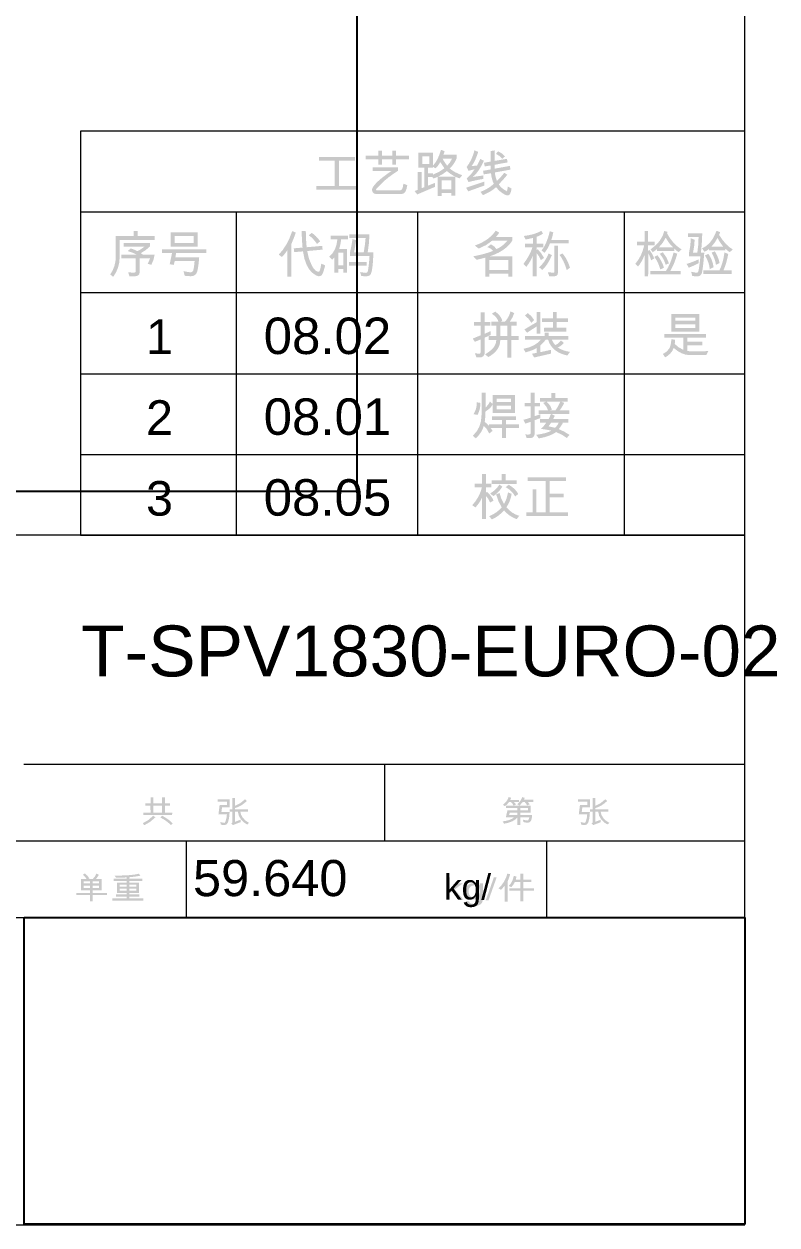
# Model space of a CAD drawing. Header units: millimetres. Extents: x 3 to 591, y 5 to 205.
# Drawn here: x 549 to 590.8, y 5.2 to 71.9 of the extents above; entities that cross this region are included whole.
import ezdxf

# ---------------------------------------------------------------- set-up
doc = ezdxf.new("R2010")
doc.units = ezdxf.units.MM
picture_1 = doc.add_image_def('image3.jpg', size_in_pixel=(151, 64))
picture_2 = doc.add_image_def('image4.jpg', size_in_pixel=(888, 978))

msp = doc.modelspace()

# ---------------------------------------------------------------- hatches: boundary and pattern name
h = msp.add_hatch(color=7)
h.paths.add_polyline_path([(570.356775, 64.40125), (569.640195, 64.40125), (569.640195, 64.10194), (569.427977, 64.10194), (569.427977, 64.40125), (568.864635, 64.40125), (568.864635, 64.10194), (568.652417, 64.10194), (568.652417, 64.40125), (567.957886, 64.40125), (567.957886, 64.596932), (568.652417, 64.596932), (568.652417, 64.875295), (568.864635, 64.875295), (568.864635, 64.596932), (569.427977, 64.596932), (569.427977, 64.875295), (569.640195, 64.875295), (569.640195, 64.596932), (570.356775, 64.596932)])
h.paths.add_polyline_path([(570.260312, 62.965334), (570.218971, 62.75272), (570.15696, 62.600981), (570.074277, 62.510013), (569.970924, 62.479714), (568.51737, 62.479714), (568.428624, 62.496595), (568.361376, 62.546962), (568.319208, 62.620894), (568.305152, 62.710122), (568.321688, 62.786913), (568.371298, 62.880034), (568.45398, 62.989485), (568.569735, 63.115265), (568.72001, 63.255403), (568.906252, 63.408718), (569.128461, 63.575159), (569.386636, 63.754675), (568.347595, 63.757431), (568.347595, 63.964136), (569.744926, 63.964136), (569.744926, 63.762943), (569.483745, 63.589095), (569.249177, 63.418089), (569.041171, 63.249873), (568.859674, 63.084397), (568.712173, 62.937627), (568.606942, 62.826359), (568.54388, 62.750541), (568.522882, 62.710122), (568.54493, 62.685317), (569.890998, 62.685317), (569.94649, 62.708055), (569.990561, 62.776268), (570.023161, 62.889956), (570.044236, 63.049119)])
h = msp.add_hatch(color=7)
h.paths.add_polyline_path([(573.316801, 63.514896), (573.156949, 63.342917), (572.971534, 63.415574), (572.793973, 63.507041), (572.624268, 63.617319), (572.462417, 63.746406), (572.220916, 63.573669), (571.954197, 63.431111), (572.925438, 63.431111), (572.925438, 62.380495), (572.704952, 62.380495), (572.704952, 62.526567), (572.166415, 62.526567), (572.166415, 62.372227), (571.945929, 62.372227), (571.945929, 63.425599), (571.856907, 63.387565), (571.711662, 63.334649), (571.657643, 63.412921), (571.415108, 63.412921), (571.415108, 62.938876), (571.539752, 62.989011), (571.644965, 63.030309), (571.730748, 63.062822), (571.797101, 63.086602), (571.797101, 62.868872), (570.81704, 62.451051), (570.667109, 62.640117), (570.841845, 62.70461), (570.841845, 63.698451), (571.054062, 63.698451), (571.054062, 62.792804), (571.204544, 62.852335), (571.204544, 63.929961), (570.882083, 63.929961), (570.882083, 64.768911), (571.689614, 64.768911), (571.689614, 64.056741), (571.816014, 64.205353), (571.932286, 64.399803), (572.03843, 64.640038), (572.134444, 64.926007), (572.332882, 64.856003), (572.306355, 64.762296), (572.262878, 64.6504), (573.007018, 64.6504), (573.007018, 64.475664), (572.941182, 64.319489), (572.854469, 64.170084), (572.746879, 64.027397), (572.618411, 63.891376), (572.750169, 63.787515), (572.910555, 63.690114), (573.099467, 63.599223)])
h.paths.add_polyline_path([(571.477396, 64.136667), (571.477396, 64.562205), (571.094301, 64.562205), (571.094301, 64.136667)])
h.paths.add_polyline_path([(572.750703, 64.443694), (572.222639, 64.443694), (572.319033, 64.262137), (572.476198, 64.04296), (572.628747, 64.229064)])
h.paths.add_polyline_path([(572.324614, 63.9024), (572.093103, 64.244154), (571.963292, 64.042822), (571.830174, 63.896888), (571.689614, 63.983429), (571.689614, 63.929961), (571.415108, 63.929961), (571.415108, 63.619627), (571.689614, 63.619627), (571.689614, 63.552379), (572.037706, 63.710646)])
h.paths.add_polyline_path([(572.704952, 62.733824), (572.704952, 63.224406), (572.166415, 63.224406), (572.166415, 62.733824)])
h = msp.add_hatch(color=7)
h.paths.add_polyline_path([(574.511836, 64.316914), (574.375014, 64.036406), (574.2292, 63.793466), (574.074498, 63.588044), (573.911011, 63.420087), (574.485378, 63.506628), (574.49089, 63.315356), (574.056877, 63.232674), (573.661311, 63.14007), (573.558233, 63.342917), (573.799528, 63.571051), (574.000308, 63.848381), (573.655799, 63.762943), (573.56099, 63.975161), (573.705701, 64.190324), (573.825711, 64.417373), (573.921123, 64.656204), (573.99204, 64.906715), (574.09181, 64.858208), (574.197643, 64.810252), (574.116726, 64.570379), (574.028627, 64.359289), (573.933396, 64.177035), (573.831085, 64.023668), (573.955522, 64.035545), (574.047713, 64.04551), (574.107657, 64.053511), (574.135356, 64.059497), (574.245185, 64.269648), (574.316154, 64.424401)])
h.paths.add_polyline_path([(576.052483, 62.773511), (576.015344, 62.605115), (575.968698, 62.486328), (575.908822, 62.415359), (575.831996, 62.391519), (575.784954, 62.398961), (575.723131, 62.421285), (575.646426, 62.458492), (575.554735, 62.510582), (575.36305, 62.655758), (575.185421, 62.855091), (575.06759, 62.748001), (574.90754, 62.638326), (574.705218, 62.525964), (574.460573, 62.410812), (574.328281, 62.593264), (574.541283, 62.686299), (574.735423, 62.791839), (574.910649, 62.909989), (575.06691, 63.040851), (575.014303, 63.153816), (574.970585, 63.289311), (574.935755, 63.447338), (574.909813, 63.627895), (574.503568, 63.563403), (574.468841, 63.762943), (574.897687, 63.840113), (574.897687, 64.059497), (574.557036, 64.007131), (574.520104, 64.206671), (574.897687, 64.277227), (574.897687, 64.858759), (575.035766, 64.884873), (575.112661, 64.89569), (575.112661, 64.314158), (575.793411, 64.427157), (575.831996, 64.22872), (575.442976, 64.160507), (575.112661, 64.096428), (575.112661, 63.881454), (575.953264, 64.034692), (575.990195, 63.829089), (575.120929, 63.67089), (575.144907, 63.522269), (575.172192, 63.395558), (575.202784, 63.290758), (575.236684, 63.207869), (575.467436, 63.435797), (575.645686, 63.65711), (575.812704, 63.541354), (575.663247, 63.364509), (575.533996, 63.217584), (575.424898, 63.100529), (575.335903, 63.01329), (575.427267, 62.895046), (575.533513, 62.791633), (575.654643, 62.702999), (575.790655, 62.629093), (575.822143, 62.744435), (575.837509, 62.892023)])
h.paths.add_polyline_path([(575.685924, 64.564961), (575.538199, 64.424401), (575.370836, 64.589008), (575.179909, 64.702765), (575.306688, 64.844979), (575.506848, 64.725847)])
h.paths.add_polyline_path([(574.544909, 62.946042), (573.642018, 62.620825), (573.62183, 62.657963), (573.589653, 62.714531), (573.531775, 62.827531), (574.544909, 63.164874)])
h = msp.add_hatch(color=7)
h.dxf.hatch_style = 2
h.paths.add_polyline_path([(567.506992, 62.714531), (565.210078, 62.714531), (565.210078, 62.919584), (566.236441, 62.919584), (566.236441, 64.31967), (565.358906, 64.31967), (565.358906, 64.525274), (567.354305, 64.525274), (567.354305, 64.31967), (566.47622, 64.31967), (566.47622, 62.919584), (567.506992, 62.919584)])
h = msp.add_hatch(color=7)
h.paths.add_polyline_path([(556.23733, 59.9288), (554.301462, 59.9288), (554.301462, 58.968583), (554.279241, 58.67382), (554.212578, 58.393114), (554.101474, 58.126464), (553.945928, 57.873869), (553.776153, 58.006161), (553.911847, 58.233227), (554.008835, 58.474556), (554.067066, 58.730148), (554.086488, 59.000002), (554.086488, 60.134403), (555.079778, 60.134403), (555.079778, 60.419381), (555.294751, 60.419381), (555.294751, 60.134403), (556.23733, 60.134403)])
h.paths.add_polyline_path([(556.240086, 59.098118), (556.179039, 58.826094), (556.062594, 58.542493), (555.859747, 58.596512), (555.989283, 58.892515), (555.410507, 58.892515), (555.410507, 58.122467), (555.389957, 58.024368), (555.328376, 57.954898), (555.225867, 57.913953), (555.082534, 57.90143), (554.845511, 57.904186), (554.775507, 58.119711), (555.114504, 58.108687), (555.175276, 58.128875), (555.195533, 58.20074), (555.195533, 58.892515), (554.40068, 58.892515), (554.40068, 59.098118), (555.260576, 59.098118), (555.031546, 59.210222), (554.747946, 59.302068), (554.914413, 59.450896), (555.073576, 59.396877), (555.278215, 59.304824), (555.337548, 59.326942), (555.422978, 59.374277), (555.534556, 59.446831), (555.672334, 59.544603), (554.524704, 59.544603), (554.524704, 59.751308), (555.989283, 59.751308), (555.989283, 59.569407), (555.753294, 59.363115), (555.47555, 59.189069), (555.60233, 59.098118)])
h = msp.add_hatch(color=7)
h.paths.add_polyline_path([(558.628501, 59.552871), (557.137464, 59.552871), (557.137464, 60.343865), (558.628501, 60.343865)])
h.paths.add_polyline_path([(558.413528, 59.759577), (558.413528, 60.137159), (557.352438, 60.137159), (557.352438, 59.759577)])
h.paths.add_polyline_path([(559.110815, 59.191825), (557.436223, 59.191825), (557.392126, 58.954802), (558.715042, 58.954802), (558.68426, 58.624176), (558.648207, 58.365691), (558.606987, 58.179346), (558.560702, 58.065141), (558.504599, 57.99673), (558.433923, 57.947801), (558.348777, 57.918406), (558.249265, 57.908596), (558.198812, 57.910146), (558.125104, 57.914797), (558.028039, 57.922548), (557.907512, 57.9334), (557.845776, 58.195228), (558.071843, 58.142655), (558.252021, 58.125223), (558.328847, 58.151406), (558.383762, 58.230505), (558.404622, 58.302232), (558.424138, 58.412406), (558.442208, 58.561028), (558.458727, 58.748097), (557.355194, 58.748097), (557.303931, 58.536981), (557.080689, 58.57281), (557.204712, 59.191825), (556.655151, 59.191825), (556.655151, 59.398531), (559.110815, 59.398531)])
h = msp.add_hatch(color=7)
h.paths.add_polyline_path([(564.074266, 60.331187), (564.01191, 60.145841), (563.924335, 59.923288), (563.823463, 59.685163), (563.823463, 57.882137), (563.608489, 57.882137), (563.608489, 59.361048), (563.493078, 59.183694), (563.306974, 58.974095), (563.128932, 59.107489), (563.355498, 59.37165), (563.55571, 59.677928), (563.72967, 60.02627), (563.877482, 60.416625)])
h.paths.add_polyline_path([(565.700351, 58.511074), (565.674995, 58.388291), (565.621527, 58.20515), (565.588136, 58.10954), (565.555726, 58.035169), (565.524246, 57.981985), (565.493645, 57.949937), (565.42998, 57.917691), (565.361354, 57.906942), (565.298816, 57.916657), (565.224445, 57.945803), (565.138189, 57.994379), (565.039995, 58.062385), (564.939424, 58.14983), (564.846036, 58.257584), (564.75978, 58.385698), (564.680603, 58.534225), (564.553272, 58.881077), (564.475551, 59.288288), (563.987725, 59.245293), (563.961267, 59.457511), (564.450746, 59.498852), (564.429257, 59.766656), (564.414435, 60.007899), (564.40633, 60.222684), (564.404995, 60.411113), (564.630993, 60.411113), (564.638848, 60.120692), (564.65001, 59.875332), (564.66448, 59.675034), (564.682256, 59.519798), (565.09677, 59.552802), (565.539396, 59.595314), (565.562547, 59.385853), (564.707061, 59.30758), (564.806555, 58.887416), (564.962274, 58.50942), (565.055386, 58.353237), (565.151134, 58.241805), (565.249465, 58.175022), (565.350329, 58.152784), (565.386399, 58.181206), (565.421849, 58.266472), (565.456679, 58.408582), (565.490889, 58.607537)])
h.paths.add_polyline_path([(565.429153, 59.846117), (565.253867, 59.702801), (565.13489, 59.861129), (565.019324, 59.992947), (564.907066, 60.098204), (564.798012, 60.176847), (564.955108, 60.317406), (565.074601, 60.234001), (565.193371, 60.127651), (565.31152, 59.998356)])
h = msp.add_hatch(color=7)
h.paths.add_polyline_path([(568.375399, 59.073314), (568.36341, 58.76608), (568.327443, 58.416265), (568.301389, 58.249023), (568.27115, 58.119298), (568.236673, 58.026986), (568.197907, 57.971985), (568.096622, 57.91714), (567.956475, 57.898674), (567.706775, 57.923479), (567.647795, 58.14176), (567.765083, 58.121589), (567.857256, 58.107309), (567.924212, 58.098817), (567.965846, 58.096009), (568.012561, 58.107171), (568.050182, 58.140657), (568.066933, 58.179397), (568.08415, 58.2509), (568.101884, 58.355063), (568.120186, 58.491781), (568.150434, 58.777173), (568.167039, 59.022051), (567.080043, 59.022051), (567.080043, 59.208361), (567.139264, 59.487104), (567.182155, 59.706522), (567.208717, 59.866616), (567.218949, 59.967385), (567.424552, 59.913917), (567.376872, 59.591387), (567.306041, 59.228756), (567.844578, 59.228756), (567.909139, 59.639205), (567.949309, 60.035184), (567.055238, 60.035184), (567.055238, 60.24189), (568.164283, 60.24189), (568.133691, 59.73491), (568.065065, 59.228756), (568.375399, 59.228756)])
h.paths.add_polyline_path([(566.970902, 59.95636), (566.592217, 59.950848), (566.547293, 59.649402), (566.479218, 59.417823), (566.92019, 59.417823), (566.92019, 58.114199), (566.707973, 58.114199), (566.707973, 58.310983), (566.433467, 58.310983), (566.433467, 58.114199), (566.222903, 58.114199), (566.222903, 58.971339), (566.161305, 58.888243), (566.093367, 58.830779), (565.931861, 58.991734), (566.109844, 59.174858), (566.244469, 59.396739), (566.33579, 59.657274), (566.383858, 59.95636), (566.016197, 59.95636), (566.016197, 60.163066), (566.970902, 60.163066)])
h.paths.add_polyline_path([(566.707973, 58.517689), (566.707973, 59.211117), (566.433467, 59.211117), (566.433467, 58.517689)])
h.paths.add_polyline_path([(568.017109, 58.491781), (567.020512, 58.491781), (567.020512, 58.698487), (568.017109, 58.698487)])
h = msp.add_hatch(color=7)
h.paths.add_polyline_path([(576.100438, 59.911161), (576.093531, 59.891739), (576.072878, 59.857486), (576.038582, 59.808454), (575.990746, 59.744694), (575.866447, 59.603789), (575.712383, 59.465779), (575.532135, 59.33521), (575.328737, 59.21663), (575.102325, 59.110727), (574.853589, 59.019294), (576.083902, 59.019294), (576.083902, 57.884893), (575.868928, 57.884893), (575.868928, 58.04199), (574.810595, 58.04199), (574.810595, 57.884893), (574.595621, 57.884893), (574.595621, 58.941022), (574.424046, 58.895219), (574.284666, 58.860269), (574.177429, 58.836067), (574.102283, 58.822511), (573.919279, 59.013782), (574.25031, 59.081255), (574.545529, 59.154618), (574.804884, 59.233769), (575.028325, 59.318604), (574.901407, 59.430639), (574.705864, 59.52531), (574.905955, 59.67965), (575.089096, 59.557281), (575.220148, 59.415067), (575.391507, 59.507663), (575.549223, 59.61757), (575.693297, 59.744737), (575.823728, 59.889112), (574.983125, 59.889112), (574.640682, 59.642168), (574.234575, 59.439872), (574.011332, 59.609095), (574.381456, 59.763823), (574.698147, 59.952709), (574.961507, 60.175804), (575.171641, 60.433162), (575.36622, 60.331187), (575.291805, 60.219497), (575.190933, 60.094164), (576.100438, 60.094164)])
h.paths.add_polyline_path([(575.868928, 58.249247), (575.868928, 58.814242), (574.810595, 58.814242), (574.810595, 58.249247)])
h = msp.add_hatch(color=7)
h.paths.add_polyline_path([(577.853303, 58.925588), (577.675812, 58.804321), (577.557989, 59.032179), (577.434379, 59.200093), (577.434379, 57.906942), (577.229327, 57.906942), (577.229327, 59.07607), (577.170829, 58.919085), (577.092075, 58.759879), (576.993063, 58.598502), (576.873793, 58.435006), (576.706775, 58.588244), (576.871106, 58.822011), (577.010219, 59.055261), (577.124114, 59.287891), (577.212791, 59.519798), (576.79497, 59.519798), (576.79497, 59.713826), (577.232083, 59.713826), (577.232083, 60.032428), (577.066788, 59.996048), (576.830799, 59.948092), (576.728824, 60.145427), (577.003949, 60.183754), (577.257164, 60.244095), (577.488467, 60.326346), (577.69786, 60.430406), (577.799835, 60.274963), (577.684286, 60.209739), (577.584861, 60.157899), (577.501559, 60.119391), (577.434379, 60.094164), (577.434379, 59.713826), (577.816371, 59.713826), (577.816371, 59.519798), (577.434379, 59.519798), (577.434379, 59.358292), (577.503281, 59.404043), (577.689247, 59.189207)])
h.paths.add_polyline_path([(579.213702, 59.730362), (578.18293, 59.730362), (578.049949, 59.450207), (577.886376, 59.205605), (577.711641, 59.341755), (577.845999, 59.524268), (577.967956, 59.763366), (578.07751, 60.058998), (578.174661, 60.411113), (578.363177, 60.341109), (578.334557, 60.203761), (578.306609, 60.088583), (578.279384, 59.995626), (578.252934, 59.924941), (579.213702, 59.924941)])
h.paths.add_polyline_path([(578.621146, 58.090497), (578.608743, 58.017805), (578.571536, 57.958756), (578.514555, 57.920033), (578.443103, 57.906942), (578.139935, 57.906942), (578.061662, 58.130735), (578.371445, 58.101521), (578.407688, 58.110203), (578.419952, 58.136248), (578.419952, 59.603583), (578.621146, 59.603583)])
h.paths.add_polyline_path([(579.294731, 58.378782), (579.111727, 58.252003), (579.02802, 58.504072), (578.933203, 58.72777), (578.827326, 58.923047), (578.710443, 59.08985), (578.869193, 59.178044), (578.989091, 59.030138), (579.099945, 58.84766), (579.201808, 58.630559)])
h.paths.add_polyline_path([(578.284904, 59.078826), (578.171845, 58.826731), (578.045195, 58.604505), (577.905005, 58.412045), (577.751328, 58.249247), (577.579349, 58.410202), (577.72487, 58.544466), (577.861296, 58.715782), (577.988626, 58.924201), (578.106862, 59.169776)])
h = msp.add_hatch(color=7)
h.paths.add_polyline_path([(585.481725, 59.391365), (585.320219, 59.245293), (585.218038, 59.320051), (585.083197, 59.439872), (585.083197, 59.313092), (584.121326, 59.313092), (584.121326, 59.417823), (584.014597, 59.329629), (583.884304, 59.239781), (583.765792, 59.404043), (584.048144, 59.62707), (584.268432, 59.871129), (584.426605, 60.136169), (584.522611, 60.422137), (584.702858, 60.371426), (584.682463, 60.281577), (584.84223, 60.016675), (585.028764, 59.78004), (585.241964, 59.571621)])
h.paths.add_polyline_path([(585.024217, 59.50712), (584.924473, 59.598381), (584.821163, 59.718373), (584.714236, 59.867098), (584.60364, 60.044555), (584.42415, 59.745658), (584.219442, 59.50712)])
h.paths.add_polyline_path([(583.985176, 59.622875), (583.629642, 59.622875), (583.629642, 59.32136), (583.704056, 59.363804), (583.844616, 59.165367), (583.96864, 58.892515), (583.796109, 58.796052), (583.749798, 58.927405), (583.70757, 59.035349), (583.669373, 59.119831), (583.635154, 59.180801), (583.629642, 57.904186), (583.426795, 57.904186), (583.426795, 59.07607), (583.339531, 58.878881), (583.253024, 58.709029), (583.161764, 58.566566), (583.065749, 58.451543), (582.913062, 58.593756), (583.081519, 58.81649), (583.220571, 59.06222), (583.330169, 59.330998), (583.410258, 59.622875), (583.004013, 59.622875), (583.004013, 59.818557), (583.426795, 59.818557), (583.426795, 60.411113), (583.629642, 60.411113), (583.629642, 59.818557), (583.985176, 59.818557)])
h.paths.add_polyline_path([(584.784438, 58.626829), (584.598127, 58.539737), (584.552549, 58.687428), (584.483612, 58.838634), (584.391318, 58.993353), (584.275666, 59.151586), (584.437173, 59.242537), (584.638917, 58.961141)])
h.paths.add_polyline_path([(585.435975, 58.008917), (583.753666, 58.008917), (583.753666, 58.203496), (584.61742, 58.203496), (584.735044, 58.39854), (584.845692, 58.634822), (584.949415, 58.912445), (585.046265, 59.231512), (585.244703, 59.154342), (585.16513, 58.888105), (585.074446, 58.640885), (584.972704, 58.412682), (584.859955, 58.203496), (585.435975, 58.203496)])
h.paths.add_polyline_path([(584.507177, 58.378782), (584.307637, 58.283422), (584.236539, 58.494985), (584.157224, 58.681537), (584.069744, 58.843078), (583.974152, 58.979607), (584.143375, 59.073314), (584.25975, 58.916424), (584.359176, 58.748372), (584.441651, 58.569158)])
h = msp.add_hatch(color=7)
h.paths.add_polyline_path([(588.328752, 59.394121), (588.153466, 59.242537), (588.065004, 59.310948), (587.996438, 59.364838), (587.94782, 59.404155), (587.919199, 59.428847), (587.916443, 59.338999), (587.005836, 59.338999), (587.005836, 59.417823), (586.902896, 59.342927), (586.757789, 59.261829), (586.621087, 59.453652), (586.841005, 59.581405), (587.031054, 59.747243), (587.19113, 59.951219), (587.321131, 60.193383), (587.425862, 60.430406), (587.625953, 60.357645), (587.566422, 60.201651), (587.748013, 59.933545), (587.935598, 59.709623), (588.129178, 59.529832)])
h.paths.add_polyline_path([(587.800688, 59.544603), (587.693942, 59.683931), (587.605282, 59.812562), (587.534813, 59.930548), (587.482637, 60.03794), (587.32182, 59.769774), (587.135371, 59.544603)])
h.paths.add_polyline_path([(586.745111, 59.223244), (586.724129, 58.968994), (586.703348, 58.744496), (586.68276, 58.549739), (586.66236, 58.384708), (586.64214, 58.249391), (586.622095, 58.143775), (586.602218, 58.067847), (586.582502, 58.021595), (586.537027, 57.966611), (586.479149, 57.927337), (586.40887, 57.903773), (586.326187, 57.895918), (586.217047, 57.904599), (586.071526, 57.930644), (586.0625, 57.969092), (586.05058, 58.031517), (586.017507, 58.15554), (586.082895, 58.144034), (586.175154, 58.124672), (586.268585, 58.107309), (586.337212, 58.101521), (586.38062, 58.120676), (586.414933, 58.178691), (586.423255, 58.208611), (586.433347, 58.259918), (586.445222, 58.332606), (586.458892, 58.426669), (586.474372, 58.5421), (586.491672, 58.678893), (586.510808, 58.837041), (586.531791, 59.016538), (585.898995, 59.016538), (585.898995, 59.223244), (585.971205, 59.623978), (585.995458, 60.013136), (586.20933, 59.934312), (586.182596, 59.579605), (586.119482, 59.223244), (586.35926, 59.223244), (586.41011, 59.649609), (586.42706, 60.085896), (585.845528, 60.085896), (585.845528, 60.292602), (586.629356, 60.292602), (586.624929, 60.072262), (586.611717, 59.820555), (586.589823, 59.537532), (586.559351, 59.223244)])
h.paths.add_polyline_path([(587.59288, 58.6362), (587.38893, 58.539737), (587.368062, 58.680693), (587.322027, 58.840563), (587.250877, 59.019243), (587.154664, 59.21663), (587.329399, 59.2938), (587.424906, 59.120666), (587.50062, 58.953424), (587.556594, 58.79197)])
h.paths.add_polyline_path([(588.269221, 58.025453), (586.691643, 58.025453), (586.691643, 58.23271), (587.584612, 58.23271), (587.674735, 58.429193), (587.75163, 58.66066), (587.815295, 58.927164), (587.865732, 59.228756), (588.075193, 59.143318), (588.018358, 58.874997), (587.954546, 58.633857), (587.88381, 58.419796), (587.8062, 58.23271), (588.269221, 58.23271)])
h.paths.add_polyline_path([(587.262151, 58.412958), (587.047177, 58.297202), (587.022071, 58.486243), (586.969111, 58.677196), (586.888349, 58.870113), (586.779837, 59.065045), (586.971109, 59.146074), (587.076116, 58.985481), (587.159625, 58.809695), (587.221636, 58.618819)])
h.paths.add_polyline_path([(586.438084, 58.633444), (586.36007, 58.592723), (586.241851, 58.536706), (586.083532, 58.465392), (585.885215, 58.378782), (585.761192, 58.593756), (585.882536, 58.628181), (586.035766, 58.681882), (586.220931, 58.754909), (586.438084, 58.847315)])
h = msp.add_hatch(color=7)
h.paths.add_polyline_path([(575.987439, 55.954097), (576.198555, 55.8648), (576.10595, 55.628811), (575.950508, 55.382486), (576.329193, 55.382486), (576.331949, 55.162), (576.035946, 55.162), (576.035946, 54.58598), (576.439436, 54.58598), (576.43668, 54.36825), (576.035946, 54.36825), (576.035946, 53.389292), (575.812704, 53.389292), (575.812704, 54.36825), (575.422444, 54.36825), (575.412497, 54.225468), (575.381421, 54.089404), (575.329222, 53.960058), (575.255908, 53.83743), (575.161483, 53.72152), (575.045955, 53.612327), (574.90933, 53.509853), (574.751615, 53.414097), (574.587352, 53.575603), (574.758307, 53.686095), (574.89748, 53.791886), (575.004924, 53.893025), (575.08069, 53.989565), (575.171296, 54.177736), (575.203611, 54.365494), (574.781931, 54.365494), (574.779175, 54.58598), (575.196445, 54.58598), (575.196445, 55.162), (574.929106, 55.162), (574.929106, 55.382486), (575.324878, 55.382486), (575.273934, 55.504236), (575.19555, 55.618958), (575.089776, 55.726651), (574.956667, 55.827317), (575.146836, 55.945828), (575.286974, 55.82935), (575.398948, 55.706463), (575.482707, 55.577169), (575.538199, 55.441466), (575.459926, 55.387998), (575.683168, 55.382486), (575.793032, 55.521487), (575.880366, 55.663124), (575.945168, 55.807344)])
h.paths.add_polyline_path([(575.812704, 55.162), (575.419687, 55.162), (575.419687, 54.58598), (575.812704, 54.58598)])
h.paths.add_polyline_path([(574.333793, 53.691358), (574.333793, 54.396913), (574.014088, 54.267378), (573.895577, 54.44542), (574.331037, 54.625668), (574.331037, 55.162), (573.969991, 55.162), (573.967235, 55.369808), (574.331037, 55.369808), (574.331037, 55.909999), (574.550421, 55.909999), (574.550421, 55.369808), (574.872882, 55.369808), (574.872882, 55.162), (574.550421, 55.162), (574.550421, 54.707248), (574.683229, 54.768312), (574.783998, 54.814183), (574.852728, 54.844759), (574.889418, 54.859934), (574.889418, 54.642204), (574.550421, 54.49503), (574.550421, 53.597651), (574.524376, 53.528612), (574.4727, 53.462052), (574.393049, 53.413752), (574.283633, 53.399765), (574.176559, 53.401694), (574.105039, 53.400316), (574.014088, 53.626866), (574.233472, 53.608676), (574.285424, 53.614119), (574.315052, 53.630724)])
h = msp.add_hatch(color=7)
h.paths.add_polyline_path([(577.649353, 54.721028), (577.434379, 54.721028), (577.434379, 55.113493), (576.907969, 54.77174), (576.76355, 54.952538), (577.434379, 55.353272), (577.434379, 55.929292), (577.649353, 55.929292)])
h.paths.add_polyline_path([(579.19, 55.369808), (578.561615, 55.369808), (578.561615, 55.043489), (579.084167, 55.043489), (579.084167, 54.836783), (577.856059, 54.836783), (577.858815, 55.043489), (578.346641, 55.043489), (578.346641, 55.369808), (577.737548, 55.369808), (577.737548, 55.576514), (578.346641, 55.576514), (578.346641, 55.926536), (578.561615, 55.926536), (578.561615, 55.576514), (579.19, 55.576514)])
h.paths.add_polyline_path([(577.304844, 55.471783), (577.147747, 55.319097), (576.99885, 55.536275), (576.79497, 55.725342), (576.94931, 55.8648), (577.146507, 55.689169)])
h.paths.add_polyline_path([(579.289219, 53.705138), (579.148659, 53.505047), (578.941255, 53.558948), (578.754781, 53.628881), (578.589236, 53.71486), (578.444619, 53.816897), (578.320932, 53.935006), (578.218173, 54.069199), (578.136343, 54.219489), (578.075443, 54.385889), (577.943151, 54.385889), (577.858488, 54.276335), (577.781369, 54.187452), (577.711692, 54.119239), (577.649353, 54.071696), (577.649353, 53.691358), (578.230885, 53.820893), (578.230885, 53.608676), (577.299332, 53.394804), (577.186332, 53.600407), (577.434379, 53.65167), (577.434379, 53.917356), (577.338476, 53.86102), (577.205418, 53.802772), (577.035256, 53.742561), (576.828042, 53.680334), (576.709531, 53.874913), (577.016394, 53.955838), (577.279694, 54.067976), (577.499483, 54.211326), (577.675812, 54.385889), (576.789457, 54.385889), (576.789457, 54.597005), (577.88362, 54.597005), (577.88362, 54.782764), (578.104106, 54.782764), (578.104106, 54.597005), (579.20819, 54.597005), (579.20819, 54.385889), (578.287661, 54.385889), (578.357251, 54.239679), (578.470664, 54.082721), (578.636511, 54.174498), (578.798637, 54.340689), (578.947465, 54.19572), (578.775899, 54.037314), (578.608468, 53.950429), (578.75119, 53.867841), (578.912256, 53.799465), (579.091617, 53.745248)])
h = msp.add_hatch(color=7)
h.paths.add_polyline_path([(586.463991, 54.831271), (584.913974, 54.831271), (584.913974, 55.816293), (586.463991, 55.816293)])
h.paths.add_polyline_path([(586.240749, 55.434852), (586.240749, 55.609587), (585.128948, 55.609587), (585.128948, 55.434852)])
h.paths.add_polyline_path([(586.240749, 55.037977), (586.240749, 55.229248), (585.128948, 55.229248), (585.128948, 55.037977)])
h.paths.add_polyline_path([(586.965597, 53.748133), (586.85811, 53.529852), (585.907264, 53.529852), (585.701695, 53.554364), (585.490131, 53.627968), (585.272574, 53.750769), (585.049021, 53.922868), (584.97192, 53.765023), (584.866294, 53.625419), (584.732142, 53.503902), (584.569464, 53.400316), (584.448197, 53.589383), (584.63623, 53.707894), (584.781682, 53.867747), (584.836459, 53.969446), (584.876767, 54.094296), (584.902605, 54.242298), (584.913974, 54.41345), (585.123436, 54.379275), (585.118888, 54.252357), (585.105245, 54.14611), (585.331795, 53.951118), (585.576534, 53.826406), (585.576534, 54.489518), (584.536391, 54.489518), (584.536391, 54.696223), (586.84433, 54.696223), (586.84433, 54.489518), (585.799777, 54.489518), (585.799777, 54.27289), (586.629356, 54.27289), (586.629356, 54.066184), (585.799777, 54.066184), (585.799777, 53.761913), (585.929106, 53.742483), (586.025775, 53.737109)])
h = msp.add_hatch(color=7)
h.paths.add_polyline_path([(574.068108, 48.901959), (573.898333, 49.048031), (574.109991, 49.285122), (574.26124, 49.554873), (574.352027, 49.857284), (574.3823, 50.192354), (574.3823, 51.447471), (574.609401, 51.447471), (574.609401, 50.623404), (574.743346, 50.759003), (574.850833, 50.947518), (575.005174, 50.815227), (575.005174, 51.317935), (576.23273, 51.317935), (576.23273, 50.316377), (575.005174, 50.316377), (575.005174, 50.804202), (574.945806, 50.6965), (574.861926, 50.593294), (574.747971, 50.494531), (574.603889, 50.400162), (574.591486, 50.092101), (574.562548, 49.815873), (574.710549, 49.694813), (574.787444, 49.608065), (574.794058, 49.680826), (575.51615, 49.680826), (575.51615, 49.92336), (574.962179, 49.92336), (574.962179, 50.126208), (576.295017, 50.126208), (576.295017, 49.92336), (575.742148, 49.92336), (575.742148, 49.680826), (576.453216, 49.680826), (576.453216, 49.47412), (575.742148, 49.47412), (575.742148, 48.918495), (575.51615, 48.918495), (575.51615, 49.47412), (574.892174, 49.47412), (574.905335, 49.453863), (574.934618, 49.412935), (574.996905, 49.31978), (574.810595, 49.172605), (574.673893, 49.418654), (574.50908, 49.598143), (574.447697, 49.422237), (574.353706, 49.247571), (574.227159, 49.074144)])
h.paths.add_polyline_path([(576.015, 51.108473), (575.217391, 51.108473), (575.217391, 50.930982), (576.015, 50.930982)])
h.paths.add_polyline_path([(576.015, 50.725379), (575.217391, 50.725379), (575.217391, 50.521429), (576.015, 50.521429)])
h.paths.add_polyline_path([(574.107795, 50.908933), (574.313398, 50.874207), (574.311417, 50.700255), (574.285562, 50.53142), (574.235729, 50.367649), (574.161814, 50.20889), (573.935816, 50.244719), (574.013313, 50.387759), (574.068797, 50.529146), (574.102162, 50.668879), (574.113307, 50.806959)])
h = msp.add_hatch(color=7)
h.paths.add_polyline_path([(577.638329, 50.022579), (577.331302, 49.915092), (577.331302, 49.164337), (577.318142, 49.072146), (577.278937, 49.000626), (577.22099, 48.952188), (577.152708, 48.928968), (577.050044, 48.921251), (576.89033, 48.918495), (576.814262, 49.121342), (576.96309, 49.11583), (577.030054, 49.121118), (577.07795, 49.137052), (577.106725, 49.163734), (577.116328, 49.201268), (577.116328, 49.826898), (576.814262, 49.721064), (576.704019, 49.931629), (577.116328, 50.052896), (577.116328, 50.674667), (576.777331, 50.674667), (576.777331, 50.876963), (577.116328, 50.876963), (577.116328, 51.436446), (577.331302, 51.436446), (577.331302, 50.876963), (577.627305, 50.876963), (577.627305, 50.674667), (577.331302, 50.674667), (577.331302, 50.138334), (577.638329, 50.236451)])
h.paths.add_polyline_path([(579.264414, 49.096538), (579.114483, 48.924007), (578.833088, 49.111007), (578.521927, 49.252531), (578.34354, 49.142443), (578.124225, 49.046928), (577.863983, 48.965882), (577.562812, 48.899202), (577.420599, 49.099294), (577.716378, 49.15035), (577.953762, 49.205954), (578.132648, 49.266105), (578.252934, 49.330804), (578.140796, 49.357159), (578.008608, 49.38248), (577.856369, 49.406768), (577.68408, 49.430023), (577.853578, 49.61406), (577.980082, 49.782801), (577.619036, 49.782801), (577.619036, 49.985648), (578.106862, 49.985648), (578.165153, 50.093273), (578.230885, 50.251334), (577.5573, 50.251334), (577.5573, 50.454181), (578.078199, 50.454181), (577.974708, 50.674185), (577.802591, 50.871451), (577.966302, 50.944762), (577.632817, 50.944762), (577.632817, 51.148712), (578.2601, 51.148712), (578.2601, 51.430934), (578.47342, 51.430934), (578.47342, 51.148712), (579.156927, 51.148712), (579.156927, 50.944762), (578.809661, 50.944762), (578.971167, 50.868695), (578.850796, 50.647175), (578.715955, 50.454181), (579.264414, 50.454181), (579.264414, 50.251334), (578.276636, 50.251334), (578.445859, 50.165895), (578.399695, 50.061302), (578.357665, 49.985648), (579.20819, 49.985648), (579.20819, 49.782801), (578.899509, 49.782801), (578.869847, 49.712917), (578.821375, 49.628874), (578.754092, 49.530568), (578.667999, 49.417896), (578.965793, 49.280988)])
h.paths.add_polyline_path([(578.756194, 50.944762), (577.996619, 50.944762), (578.18355, 50.732544), (578.293173, 50.502136), (578.166393, 50.456937), (578.481688, 50.454181), (578.625555, 50.677354)])
h.paths.add_polyline_path([(578.665243, 49.782801), (578.250178, 49.782801), (578.160054, 49.654505), (578.10135, 49.573339), (578.456884, 49.489554), (578.580494, 49.619848)])
h = msp.add_hatch(color=7)
h.paths.add_polyline_path([(576.331949, 46.362069), (574.948398, 46.362069), (574.948398, 46.567672), (575.505126, 46.567672), (575.505126, 46.931474), (575.718997, 46.931474), (575.718997, 46.567672), (576.331949, 46.567672)])
h.paths.add_polyline_path([(575.047617, 45.444295), (574.859101, 45.339564), (574.762432, 45.539793), (574.624835, 45.707776), (574.624835, 44.420137), (574.409861, 44.420137), (574.409861, 45.619582), (574.353017, 45.492346), (574.273435, 45.357823), (574.171116, 45.215963), (574.046059, 45.066713), (573.86526, 45.190736), (574.052432, 45.418414), (574.204671, 45.659063), (574.321977, 45.91263), (574.404349, 46.179065), (574.008576, 46.179065), (574.008576, 46.384117), (574.409861, 46.384117), (574.409861, 46.928718), (574.624835, 46.928718), (574.624835, 46.384117), (574.929106, 46.384117), (574.929106, 46.179065), (574.624835, 46.179065), (574.624835, 45.888024), (574.686571, 45.939287), (574.813988, 45.811017), (574.916703, 45.685797), (574.994614, 45.563573)])
h.paths.add_polyline_path([(575.538199, 46.220406), (575.43029, 46.063525), (575.310754, 45.923646), (575.179538, 45.80082), (575.036593, 45.695098), (574.861858, 45.848336), (575.003563, 45.937857), (575.136845, 46.049392), (575.261756, 46.183044), (575.378346, 46.338918)])
h.paths.add_polyline_path([(576.421797, 45.81361), (576.249266, 45.675806), (576.153441, 45.82671), (576.034568, 45.963609), (575.892544, 46.086556), (575.727266, 46.195602), (575.896489, 46.33065), (576.067632, 46.215523), (576.212266, 46.09094), (576.330338, 45.956951)])
h.paths.add_polyline_path([(576.478021, 44.603692), (576.331949, 44.414625), (576.116647, 44.514499), (575.928735, 44.629048), (575.768107, 44.75848), (575.634661, 44.903002), (575.483146, 44.749609), (575.319642, 44.61513), (575.144149, 44.499461), (574.956667, 44.402498), (574.807838, 44.577234), (575.022907, 44.684307), (575.210846, 44.802956), (575.371603, 44.933181), (575.505126, 45.074981), (575.323776, 45.407708), (575.193689, 45.788805), (575.381102, 45.876999), (575.47412, 45.568732), (575.629149, 45.253024), (575.770949, 45.55571), (575.852391, 45.901804), (576.052483, 45.823531), (576.015069, 45.62673), (575.954091, 45.436441), (575.869548, 45.252559), (575.761441, 45.074981), (575.925961, 44.907549), (576.1003, 44.773191), (576.284355, 44.671905)])
h = msp.add_hatch(color=7)
h.dxf.hatch_style = 2
h.paths.add_polyline_path([(579.178976, 44.59818), (576.865525, 44.59818), (576.865525, 44.803783), (577.212791, 44.803783), (577.212791, 46.079847), (577.426111, 46.079847), (577.426111, 44.803783), (577.945907, 44.803783), (577.945907, 46.540111), (576.943798, 46.540111), (576.943798, 46.745163), (579.077001, 46.745163), (579.077001, 46.540111), (578.169149, 46.540111), (578.169149, 45.837312), (578.933685, 45.837312), (578.933685, 45.630606), (578.169149, 45.630606), (578.169149, 44.803783), (579.178976, 44.803783)])
h = msp.add_hatch(color=7)
h.paths.add_polyline_path([(557.217972, 28.11447), (557.213011, 27.98273), (555.613385, 27.98273), (555.613385, 28.11447), (556.014118, 28.11447), (556.01026, 28.510243), (555.727486, 28.510243), (555.727486, 28.641983), (556.017977, 28.641983), (556.017977, 28.973815), (556.167356, 28.973815), (556.167356, 28.641983), (556.658489, 28.641983), (556.658489, 28.973815), (556.813932, 28.973815), (556.813932, 28.641983), (557.098359, 28.641983), (557.098359, 28.510243), (556.813932, 28.510243), (556.813932, 28.11447)])
h.paths.add_polyline_path([(556.658489, 28.11447), (556.658489, 28.510243), (556.167356, 28.510243), (556.167356, 28.11447)])
h.paths.add_polyline_path([(557.251045, 27.51089), (557.138046, 27.429861), (557.027683, 27.53932), (556.893444, 27.646144), (556.735435, 27.750384), (556.553758, 27.852092), (556.660143, 27.948555), (556.845876, 27.84211), (557.006237, 27.733649), (557.141276, 27.623226)])
h.paths.add_polyline_path([(556.28697, 27.862014), (555.9889, 27.60687), (555.666853, 27.419939), (555.582517, 27.530733), (555.891817, 27.706984), (556.16019, 27.948555)])
h = msp.add_hatch(color=7)
h.paths.add_polyline_path([(561.474244, 27.552231), (561.376679, 27.459627), (561.194433, 27.575795), (561.033272, 27.739093), (560.915036, 27.942905), (560.861293, 28.180616), (560.709157, 28.180616), (560.709157, 27.611762), (561.007365, 27.726966), (561.007365, 27.590265), (560.57907, 27.426554), (560.490876, 27.525221), (560.542484, 27.554642), (560.559778, 27.593572), (560.559778, 28.180616), (560.400477, 28.180616), (560.400477, 28.306293), (560.559778, 28.306293), (560.559778, 28.929166), (560.709157, 28.929166), (560.709157, 28.498667), (560.995238, 28.645084), (561.25486, 28.859713), (561.360694, 28.76766), (561.202771, 28.629056), (561.04154, 28.517478), (560.877002, 28.432875), (560.709157, 28.375195), (560.709157, 28.306293), (561.41802, 28.306293), (561.41802, 28.180616), (560.997994, 28.180616), (561.040472, 28.001196), (561.134006, 27.836658), (561.278597, 27.687003)])
h.paths.add_polyline_path([(560.400477, 28.157465), (560.389246, 27.958132), (560.358584, 27.755078), (560.313798, 27.586682), (560.26157, 27.491046), (560.191222, 27.446122), (560.092347, 27.430963), (560.01628, 27.436613), (559.918715, 27.453012), (559.890051, 27.596328), (559.935251, 27.586751), (560.001948, 27.570972), (560.070161, 27.556847), (560.119357, 27.552231), (560.137013, 27.562687), (560.15684, 27.594123), (560.178733, 27.646644), (560.20259, 27.720351), (560.240073, 27.882064), (560.252751, 28.031788), (559.78532, 28.031788), (559.84871, 28.535048), (560.257712, 28.535048), (560.257712, 28.735139), (559.743979, 28.735139), (559.743979, 28.861367), (560.398823, 28.861367), (560.398823, 28.408268), (559.982104, 28.408268), (559.949031, 28.157465)])
h = msp.add_hatch(color=7)
h.paths.add_polyline_path([(577.263415, 28.707027), (576.955286, 28.707027), (577.022603, 28.627652), (577.055607, 28.58135), (576.91174, 28.52237), (576.862061, 28.615318), (576.782204, 28.707027), (576.663142, 28.707027), (576.600372, 28.627721), (576.49006, 28.514101), (576.359422, 28.583003), (576.463292, 28.684194), (576.544217, 28.784404), (576.602198, 28.883683), (576.637235, 28.982083), (576.776692, 28.939088), (576.755608, 28.870118), (576.741965, 28.833806), (577.263415, 28.833806)])
h.paths.add_polyline_path([(576.462499, 28.702066), (576.192404, 28.702066), (576.296584, 28.574735), (576.164843, 28.508589), (576.097044, 28.617316), (576.019322, 28.702066), (575.903567, 28.702066), (575.815441, 28.595681), (575.689695, 28.481028), (575.560711, 28.546623), (575.677913, 28.650088), (575.771551, 28.757118), (575.841624, 28.867766), (575.888133, 28.982083), (576.027039, 28.949561), (576.01133, 28.900365), (575.974123, 28.828845), (576.462499, 28.828845)])
h.paths.add_polyline_path([(577.19286, 27.988242), (577.179424, 27.872168), (577.162267, 27.77692), (577.14139, 27.702445), (577.116792, 27.648693), (577.048097, 27.583237), (576.947569, 27.561601), (576.835948, 27.570283), (576.704483, 27.596328), (576.686844, 27.730824), (576.834087, 27.693135), (576.942057, 27.680664), (576.976094, 27.700508), (577.005998, 27.760039), (577.027082, 27.825082), (577.03411, 27.862014), (576.533606, 27.862014), (576.533606, 27.433719), (576.378163, 27.433719), (576.378163, 27.867526), (576.264561, 27.744855), (576.10228, 27.643112), (575.891216, 27.562351), (575.631267, 27.502621), (575.556301, 27.634362), (575.765384, 27.66877), (575.940361, 27.718215), (576.081231, 27.782647), (576.187994, 27.862014), (575.731037, 27.862014), (575.824192, 28.252825), (576.378163, 28.252825), (576.378163, 28.380707), (575.747022, 28.380707), (575.747022, 28.506936), (577.111831, 28.506936), (577.111831, 28.126597), (576.533606, 28.126597), (576.533606, 27.988242)])
h.paths.add_polyline_path([(576.962452, 28.252825), (576.962452, 28.380707), (576.533606, 28.380707), (576.533606, 28.252825)])
h.paths.add_polyline_path([(576.378163, 27.988242), (576.378163, 28.126597), (575.949318, 28.126597), (575.91404, 27.988242)])
h = msp.add_hatch(color=7)
h.paths.add_polyline_path([(581.468238, 27.552231), (581.370673, 27.459627), (581.188428, 27.575795), (581.027266, 27.739093), (580.909099, 27.942905), (580.855838, 28.180616), (580.703703, 28.180616), (580.703703, 27.611762), (581.001359, 27.726966), (581.001359, 27.590265), (580.573616, 27.426554), (580.485422, 27.525221), (580.537029, 27.554642), (580.554324, 27.593572), (580.554324, 28.180616), (580.395022, 28.180616), (580.395022, 28.306293), (580.554324, 28.306293), (580.554324, 28.929166), (580.703703, 28.929166), (580.703703, 28.498667), (580.989026, 28.645084), (581.248304, 28.859713), (581.354137, 28.76766), (581.196619, 28.629056), (581.035741, 28.517478), (580.871453, 28.432875), (580.703703, 28.375195), (580.703703, 28.306293), (581.411463, 28.306293), (581.411463, 28.180616), (580.991988, 28.180616), (581.034466, 28.001196), (581.128001, 27.836658), (581.272591, 27.687003)])
h.paths.add_polyline_path([(580.395022, 28.157465), (580.383791, 27.958132), (580.35313, 27.755078), (580.308826, 27.586682), (580.256667, 27.491046), (580.186112, 27.446122), (580.087444, 27.430963), (580.011445, 27.436613), (579.914363, 27.453012), (579.885699, 27.596328), (579.930417, 27.586751), (579.997045, 27.570972), (580.065258, 27.556847), (580.114454, 27.552231), (580.13211, 27.562687), (580.151936, 27.594123), (580.17383, 27.646644), (580.197687, 27.720351), (580.23517, 27.882064), (580.247848, 28.031788), (579.780968, 28.031788), (579.844358, 28.535048), (580.252809, 28.535048), (580.252809, 28.735139), (579.739627, 28.735139), (579.739627, 28.861367), (580.393369, 28.861367), (580.393369, 28.408268), (579.977201, 28.408268), (579.944128, 28.157465)])
h = msp.add_hatch(color=7)
h.paths.add_polyline_path([(553.596692, 23.546276), (552.810108, 23.546276), (552.810108, 23.190191), (552.661831, 23.190191), (552.661831, 23.546276), (551.89013, 23.546276), (551.89013, 23.665339), (552.661831, 23.665339), (552.661831, 23.808655), (552.161328, 23.808655), (552.161328, 24.428221), (552.467803, 24.428221), (552.385603, 24.548937), (552.258342, 24.669653), (552.365277, 24.744067), (552.498327, 24.630379), (552.624348, 24.467908), (552.563164, 24.429874), (552.802391, 24.428221), (552.918215, 24.56251), (553.007994, 24.733594), (553.144696, 24.676267), (553.068559, 24.536948), (552.980434, 24.428221), (553.308958, 24.428221), (553.308958, 23.808655), (552.810108, 23.808655), (552.810108, 23.665339), (553.596692, 23.665339)])
h.paths.add_polyline_path([(553.160681, 24.186237), (553.160681, 24.301441), (552.810108, 24.301441), (552.810108, 24.186237)])
h.paths.add_polyline_path([(552.661831, 24.186237), (552.661831, 24.301441), (552.310707, 24.301441), (552.310707, 24.186237)])
h.paths.add_polyline_path([(553.160681, 23.928819), (553.160681, 24.059457), (552.810108, 24.059457), (552.810108, 23.928819)])
h.paths.add_polyline_path([(552.661831, 23.928819), (552.661831, 24.059457), (552.310707, 24.059457), (552.310707, 23.928819)])
h = msp.add_hatch(color=7)
h.paths.add_polyline_path([(555.615637, 23.231532), (553.896396, 23.231532), (553.896396, 23.358312), (554.686288, 23.358312), (554.686288, 23.455326), (554.098141, 23.455326), (554.098141, 23.581003), (554.686288, 23.581003), (554.686288, 23.663685), (554.149955, 23.663685), (554.149955, 24.239154), (554.686288, 24.239154), (554.686288, 24.322938), (553.96144, 24.322938), (553.96144, 24.448615), (554.682429, 24.448615), (554.682429, 24.519722), (554.099795, 24.505942), (554.013805, 24.628312), (554.230984, 24.625004), (554.569258, 24.631326), (554.871358, 24.65036), (555.137285, 24.68221), (555.367039, 24.726979), (555.453028, 24.61839), (555.345541, 24.597418), (555.206635, 24.575877), (555.03631, 24.55382), (554.834565, 24.531298), (554.834565, 24.448615), (555.553901, 24.448615), (555.553901, 24.322938), (554.834565, 24.322938), (554.834565, 24.239154), (555.373653, 24.239154), (555.373653, 23.663685), (554.834565, 23.663685), (554.834565, 23.581003), (555.400663, 23.581003), (555.400663, 23.455326), (554.834565, 23.455326), (554.834565, 23.358312), (555.615637, 23.358312)])
h.paths.add_polyline_path([(555.224825, 24.011502), (555.224825, 24.113477), (554.834565, 24.113477), (554.834565, 24.011502)])
h.paths.add_polyline_path([(554.686288, 24.011502), (554.686288, 24.113477), (554.297681, 24.113477), (554.297681, 24.011502)])
h.paths.add_polyline_path([(555.224825, 23.783299), (555.224825, 23.892439), (554.834565, 23.892439), (554.834565, 23.783299)])
h.paths.add_polyline_path([(554.686288, 23.783299), (554.686288, 23.892439), (554.297681, 23.892439), (554.297681, 23.783299)])
h = msp.add_hatch(color=7)
h.paths.add_polyline_path([(577.302524, 23.788136), (576.699495, 23.788136), (576.699495, 23.185107), (576.528067, 23.185107), (576.528067, 23.788136), (575.918974, 23.788136), (575.918974, 23.919326), (576.528067, 23.919326), (576.528067, 24.263835), (576.232616, 24.263835), (576.14201, 24.114869), (576.043549, 23.98492), (575.890862, 24.045554), (575.995679, 24.171644), (576.077035, 24.307657), (576.135033, 24.453591), (576.169777, 24.609447), (576.320259, 24.571413), (576.287737, 24.395024), (576.528067, 24.395024), (576.528067, 24.737329), (576.699495, 24.737329), (576.699495, 24.395024), (577.153145, 24.395024), (577.153145, 24.263835), (576.699495, 24.263835), (576.699495, 23.919326), (577.302524, 23.919326)])
h.paths.add_polyline_path([(575.970788, 24.704256), (575.940609, 24.592497), (575.893067, 24.455107), (575.835189, 24.311791), (575.835189, 23.174634), (575.670376, 23.174634), (575.670376, 24.062641), (575.469182, 23.831682), (575.32752, 23.910506), (575.499999, 24.099116), (575.638681, 24.298631), (575.743464, 24.508997), (575.814243, 24.730163)])
h = msp.add_hatch(color=7)
h.dxf.hatch_style = 2
h.paths.add_polyline_path([(573.373268, 23.290389), (573.137348, 23.290389), (572.761419, 23.748449), (572.62582, 23.646474), (572.62582, 23.290389), (572.434548, 23.290389), (572.434548, 24.527867), (572.62582, 24.527867), (572.62582, 23.822863), (573.080021, 24.186114), (573.32917, 24.186114), (572.896466, 23.854282)])
h = msp.add_hatch(color=7)
h.paths.add_polyline_path([(574.463714, 23.411105), (574.451725, 23.244638), (574.415758, 23.126127), (574.349199, 23.042549), (574.245432, 22.980055), (574.110591, 22.94085), (573.952186, 22.927689), (573.776417, 22.944639), (573.632481, 22.995489), (573.536501, 23.084441), (573.504599, 23.215975), (573.691461, 23.193375), (573.715508, 23.131294), (573.766426, 23.08699), (573.844561, 23.06067), (573.949981, 23.051713), (574.079448, 23.063702), (574.168814, 23.099668), (574.224624, 23.152998), (574.253149, 23.217077), (574.264587, 23.299208), (574.268584, 23.407798), (574.127679, 23.319741), (573.954942, 23.290389), (573.756022, 23.322635), (573.600511, 23.419373), (573.500052, 23.565308), (573.466565, 23.745141), (573.498949, 23.926216), (573.596652, 24.074217), (573.667862, 24.131776), (573.751681, 24.172953), (573.84811, 24.197698), (573.957147, 24.205957), (574.138152, 24.174125), (574.282364, 24.078627), (574.286774, 24.186114), (574.463714, 24.186114)])
h.paths.add_polyline_path([(573.973132, 23.414412), (574.088474, 23.433567), (574.18976, 23.491582), (574.260729, 23.594866), (574.284569, 23.750654), (574.2619, 23.891696), (574.194169, 23.995944), (574.092815, 24.060437), (573.970376, 24.081934), (573.846284, 24.060023), (573.748236, 23.994291), (573.68402, 23.890249), (573.662798, 23.753961), (573.685191, 23.600999), (573.752646, 23.495992), (573.85276, 23.434738)])
h = msp.add_hatch(color=7)
h.dxf.hatch_style = 2
h.paths.add_polyline_path([(575.222772, 24.527867), (574.771327, 23.249048), (574.616986, 23.249048), (575.068432, 24.527867)])

# ---------------------------------------------------------------- linework, layer by layer
at = {"color": 9, "lineweight": 0, "true_color": 0xc0c0c0}
for points in [[(588.99425, 5.221111), (588.99425, 204.822778)], [(588.99425, 43.532778), (473.988694, 43.532778)], [(588.99425, 30.7975), (548.98925, 30.7975)], [(568.99175, 30.7975), (568.99175, 26.528889)], [(588.99425, 26.528889), (473.988694, 26.528889)], [(557.985083, 26.528889), (557.985083, 22.295556)], [(577.987583, 26.528889), (577.987583, 22.295556)], [(526.975917, 22.295556), (588.99425, 22.295556)], [(301.97425, 5.221111), (588.99425, 5.221111)]]:
    msp.add_lwpolyline(points, dxfattribs=at)
at = {"color": 7, "lineweight": 0}
for points in [[(552.128972, 65.969444), (552.128972, 43.532778)], [(588.99425, 65.969444), (552.128972, 65.969444)], [(588.99425, 43.532778), (588.99425, 65.969444)], [(552.128972, 61.489167), (588.99425, 61.489167)], [(560.772028, 61.489167), (560.772028, 43.532778)], [(570.826194, 61.489167), (570.826194, 43.532778)], [(582.291472, 61.489167), (582.291472, 43.532778)], [(552.128972, 57.008889), (588.99425, 57.008889)], [(552.128972, 52.493333), (588.99425, 52.493333)], [(552.128972, 48.013056), (588.99425, 48.013056)], [(552.128972, 43.532778), (588.99425, 43.532778)]]:
    msp.add_lwpolyline(points, dxfattribs=at)

# ---------------------------------------------------------------- texts
at = {"color": 7, "attachment_point": 1}
for s, insert, char_height in [('{\\fArialUnicodeMS|b0|i0|c0;1}', (555.766046, 55.507813), 1.921178), ('{\\fArialUnicodeMS|b0|i0|c0;08.02}', (562.293847, 55.611733), 2.025098), ('{\\fArialUnicodeMS|b0|i0|c0;2}', (555.766046, 51.020472), 1.921178), ('{\\fArialUnicodeMS|b0|i0|c0;08.01}', (562.293847, 51.124393), 2.025098), ('{\\fArialUnicodeMS|b0|i0|c0;3}', (555.766046, 46.533132), 1.921178), ('{\\fArialUnicodeMS|b0|i0|c0;08.05}', (562.293847, 46.637052), 2.025098), ('{\\fArialUnicodeMS|b0|i0|c0;T-SPV1830-EURO-02}', (552.159909, 38.511113), 2.824953), ('{\\fArialUnicodeMS|b0|i0|c0;59.640}', (558.370176, 25.488065), 2.006604), ('{\\fArialUnicodeMS|b0|i0|c0;kg/}', (572.290687, 24.698006), 1.40761)]:
    msp.add_mtext(s, dxfattribs=dict(at, insert=insert, char_height=char_height))

# ---------------------------------------------------------------- pictures from other files: only their frames are drawn
image = msp.add_image(picture_2, insert=(438.684166, 45.955679), size_in_units=(128.77776, 142.229562))
image.dxf.flags = 7
image = msp.add_image(picture_1, insert=(549.000085, 5.269995), size_in_units=(40.000051, 17.03392))
image.dxf.flags = 7

doc.saveas('drawing.dxf')
